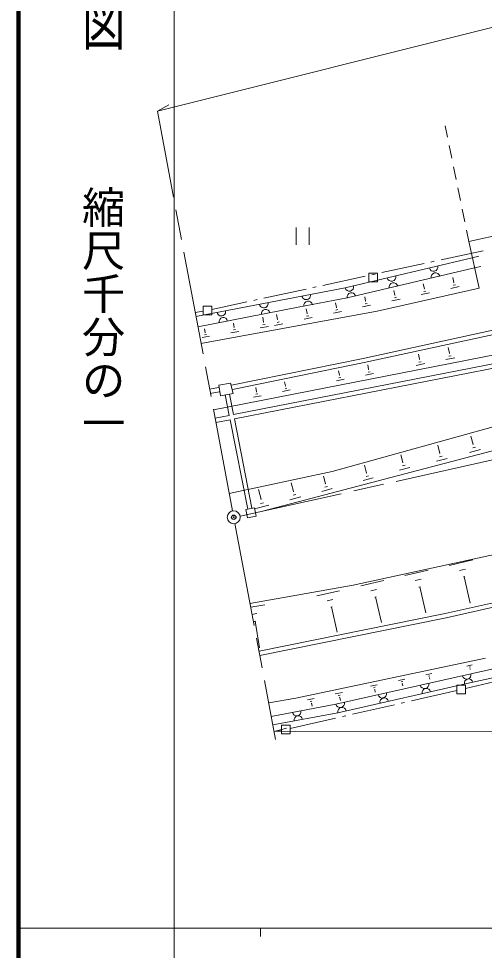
# Model space of a CAD drawing. Units: millimetres, scale not verified. Extents: x 40000 to 680000, y 20000 to 380000.
# Drawn here: x 40000 to 93936, y 202409 to 310354 of the extents above; entities that cross this region are included whole.
import ezdxf
from ezdxf.enums import TextEntityAlignment as Align

# ---------------------------------------------------------------- set-up
doc = ezdxf.new("R2010")
doc.units = ezdxf.units.MM
doc.header["$LTSCALE"] = 1000
doc.header["$PDMODE"] = 32
doc.header["$PDSIZE"] = 500
doc.linetypes.add('CHAIN', pattern=[18.5, 12, -1.5, 3.5, -1.5])
for name, color, linetype, lineweight in [('M-BGD', 7, 'Continuous', 13), ('M-BMK', 2, 'CHAIN', 13), ('M-BMK-ROW', 30, 'Continuous', 13), ('M-BMK-SRVR', 3, 'Continuous', 13), ('M-STR-HTXT', 7, 'Continuous', 13), ('M-TTL', 2, 'Continuous', 140), ('M-TTL-BAND', 7, 'Continuous', 13)]:
    doc.layers.add(name, color=color, linetype=linetype, lineweight=lineweight)
doc.layers.add('M-OTRS', color=6, linetype='Continuous')
doc.styles.add('@ＭＳ ゴシック', font='')
doc.styles.get('@ＭＳ ゴシック').set_extended_font_data('@MS Gothic')

msp = doc.modelspace()

# ---------------------------------------------------------------- linework, layer by layer
at = {"layer": 'M-BGD'}
for p, q in [((89661, 296624), (89392, 297944)), ((90161, 294175), (89861, 295645)), ((90662, 291726), (90362, 293195)), ((91162, 289276), (90862, 290746)), ((91662, 286827), (91362, 288296)), ((72144, 286141), (72144, 284138)), ((73646, 286142), (73646, 284139)), ((92131, 284527), (91862, 285847)), ((92131, 284527), (97017, 285621)), ((93335, 279120), (92131, 284527)), ((93278, 282819), (92543, 282645)), ((77824, 279174), (92543, 282645)), ((78045, 277992), (92803, 281473)), ((93538, 281645), (92803, 281473)), ((86987, 279058), (86866, 279628)), ((90401, 279790), (90280, 280381)), ((90371, 279780), (90441, 279800)), ((60522, 275832), (77824, 279174)), ((93335, 279120), (81520, 276482)), ((83582, 278335), (83462, 278876)), ((86626, 278377), (87588, 278587)), ((86927, 278747), (87167, 278797)), ((86957, 279058), (87017, 279068)), ((90041, 279099), (91022, 279310)), ((90341, 279470), (90591, 279520)), ((72378, 276909), (78045, 277992)), ((76814, 276900), (76703, 277421)), ((80188, 277603), (80078, 278134)), ((80158, 277603), (80218, 277613)), ((83222, 277664), (84173, 277865)), ((83522, 278025), (83753, 278075)), ((83552, 278325), (83612, 278335)), ((60432, 276313), (61373, 276474)), ((60743, 274651), (72378, 276909)), ((81520, 276482), (61114, 272708)), ((73409, 276198), (73299, 276749)), ((76464, 276239), (77395, 276430)), ((76754, 276590), (76984, 276640)), ((76784, 276890), (76834, 276901)), ((79838, 276952), (80769, 277142)), ((80128, 277302), (80368, 277353)), ((68373, 275185), (68273, 275755)), ((69995, 275486), (69865, 276077)), ((69965, 275486), (70025, 275496)), ((73049, 275517), (74010, 275718)), ((73349, 275878), (73590, 275928)), ((73379, 276188), (73439, 276198)), ((61594, 274000), (61524, 274431)), ((64959, 274582), (64878, 275083)), ((64889, 274292), (65119, 274332)), ((64929, 274582), (64989, 274592)), ((67983, 274524), (68944, 274684)), ((68293, 274874), (68533, 274914)), ((68343, 275175), (68403, 275185)), ((69625, 274795), (70606, 275005)), ((69935, 275165), (70175, 275215)), ((95800, 274455), (79910, 270984)), ((61254, 273409), (62115, 273550)), ((61534, 273720), (61745, 273750)), ((61574, 273990), (61624, 274000)), ((64588, 273961), (65510, 274112)), ((95911, 273964), (80011, 270503)), ((89884, 271579), (89753, 272250)), ((95501, 271491), (62559, 265039)), ((79910, 270984), (64651, 267883)), ((86409, 270886), (86299, 271497)), ((89493, 270858), (90525, 271058)), ((89814, 271238), (90074, 271288)), ((89854, 271569), (89924, 271579)), ((80011, 270503), (64751, 267393)), ((95712, 270510), (64883, 264479)), ((95822, 270019), (64983, 263978)), ((76311, 257885), (121116, 270340)), ((80532, 269712), (80431, 270243)), ((86029, 270185), (87030, 270386)), ((86349, 270556), (86600, 270606)), ((86379, 270876), (86449, 270886)), ((77147, 269040), (77057, 269531)), ((77087, 268740), (77318, 268790)), ((77117, 269030), (77177, 269040)), ((80171, 269051), (81113, 269242)), ((80472, 269402), (80702, 269452)), ((80502, 269702), (80562, 269712)), ((64541, 268114), (63179, 267883)), ((63179, 267883), (63360, 266641)), ((64852, 266932), (64541, 268114)), ((70910, 267796), (70809, 268266)), ((70879, 267786), (70930, 267796)), ((76797, 268409), (77708, 268580)), ((63129, 267612), (62108, 267432)), ((63219, 267122), (62198, 266941)), ((63360, 266641), (64852, 266932)), ((63931, 266751), (64392, 264378)), ((64421, 266852), (64883, 264479)), ((67205, 266492), (68106, 266673)), ((67545, 267133), (67455, 267614)), ((67485, 266833), (67716, 266883)), ((67515, 267123), (67575, 267133)), ((70559, 267165), (71460, 267345)), ((70850, 267505), (71070, 267545)), ((64392, 264378), (62750, 264057)), ((64492, 263888), (62850, 263567)), ((64492, 263888), (66529, 253535)), ((64983, 263978), (67020, 253625)), ((101043, 261890), (68411, 253324)), ((92642, 261026), (92381, 261997)), ((88797, 259983), (88546, 260954)), ((92231, 260104), (93473, 260445)), ((92592, 260615), (92902, 260695)), ((92602, 261016), (92682, 261036)), ((84512, 258929), (84271, 259831)), ((88377, 259081), (89618, 259402)), ((88737, 259572), (89047, 259652)), ((88757, 259973), (88837, 259993)), ((80296, 257706), (80056, 258607)), ((84101, 258058), (85303, 258369)), ((84462, 258529), (84752, 258609)), ((84471, 258919), (84552, 258939)), ((76311, 257885), (64386, 255356)), ((75520, 256472), (75290, 257363)), ((79886, 256835), (81078, 257146)), ((80236, 257315), (80537, 257386)), ((80256, 257696), (80336, 257716)), ((71846, 255570), (71575, 256591)), ((75110, 255581), (76322, 255902)), ((75471, 256072), (75771, 256142)), ((75490, 256462), (75560, 256482)), ((68071, 254657), (67770, 255798)), ((71396, 254618), (72697, 254959)), ((71786, 255139), (72106, 255219)), ((71806, 255560), (71886, 255580)), ((67300, 253685), (66319, 253495)), ((67491, 252704), (67300, 253685)), ((67321, 253565), (68993, 253996)), ((68001, 254186), (68352, 254276)), ((68031, 254637), (68111, 254667)), ((66319, 253495), (66510, 252503)), ((66510, 252503), (67491, 252704)), ((111020, 251761), (78730, 244718)), ((89864, 247016), (92587, 247648)), ((84727, 245822), (87421, 246444)), ((89415, 241438), (112675, 246685)), ((89526, 240947), (112785, 246194)), ((91076, 246435), (91756, 246586)), ((79621, 244638), (82284, 245260)), ((85919, 245252), (86600, 245402)), ((91516, 245674), (91687, 245715)), ((91607, 245695), (92309, 242641)), ((78730, 244718), (66794, 242600)), ((74554, 243464), (77178, 244076)), ((80803, 244078), (81464, 244228)), ((86360, 244501), (86530, 244541)), ((86450, 244521), (87142, 241517)), ((75716, 242904), (76377, 243055)), ((81234, 243337), (81404, 243377)), ((81324, 243357), (82006, 240393)), ((66875, 242170), (68497, 242441)), ((76147, 242173), (76307, 242213)), ((76227, 242193), (76899, 239280)), ((67025, 241338), (67596, 241429)), ((89415, 241438), (67838, 237063)), ((89516, 240947), (67928, 236572)), ((67296, 240517), (67476, 240548)), ((67386, 240538), (67908, 237454)), ((94084, 236253), (72096, 231637)), ((76743, 230928), (98099, 235724)), ((91891, 235331), (92512, 235481)), ((87155, 234327), (87836, 234468)), ((92172, 235201), (92322, 235241)), ((92272, 235030), (92312, 235040)), ((92292, 235030), (92312, 234940)), ((92603, 233468), (98320, 234753)), ((76963, 229947), (92603, 233468)), ((80747, 233013), (81528, 233173)), ((83981, 233675), (84712, 233826)), ((84302, 233515), (84482, 233545)), ((84412, 233305), (84462, 233315)), ((84432, 233305), (84482, 233075)), ((87456, 234177), (87626, 234207)), ((87566, 233977), (87606, 233987)), ((87586, 233987), (87616, 233827)), ((76662, 232120), (77493, 232301)), ((81088, 232843), (81288, 232883)), ((81208, 232613), (81258, 232623)), ((81238, 232623), (81298, 232322)), ((72096, 231637), (68962, 231105)), ((73438, 231418), (74209, 231588)), ((73779, 231248), (73969, 231288)), ((73899, 231027), (73949, 231037)), ((73929, 231037), (73999, 230717)), ((77023, 231940), (77233, 231990)), ((77163, 231710), (77213, 231730)), ((77183, 231720), (77263, 231359)), ((69263, 229513), (76743, 230928)), ((69444, 228532), (76963, 229947))]:
    msp.add_line(p, q, dxfattribs=at)
for centre, start, end in [((88057, 281581), 193.27445, 13.27445), ((88278, 280400), 13.27061, 193.27061), ((83181, 280438), 193.27445, 13.27445), ((83412, 279256), 13.27061, 193.27061), ((78305, 279284), 193.27445, 13.27445), ((78536, 278103), 13.27061, 193.27061), ((68392, 277348), 190.91602, 10.91602), ((73308, 278301), 190.91602, 10.91602), ((73529, 277119), 10.832, 190.832), ((63476, 276404), 190.91602, 10.91602), ((68613, 276176), 10.95701, 190.95701), ((63697, 275223), 10.95701, 190.95701), ((91892, 234329), 192.6773, 12.6773), ((87006, 233236), 192.6773, 12.6773), ((92112, 233358), 12.69432, 192.69432), ((82119, 232132), 192.6773, 12.6773), ((87226, 232255), 12.69432, 192.69432), ((77233, 231029), 192.6773, 12.6773), ((82340, 231161), 12.69432, 192.69432), ((72207, 230075), 190.63693, 10.63693), ((77454, 230058), 12.69432, 192.69432), ((72398, 229084), 10.64168, 190.64168)]:
    msp.add_arc(centre, 501, start, end, dxfattribs=at)
at = {"layer": 'M-BMK'}
for p, q in [((64772, 253321), (56076, 299623)), ((65648, 252709), (126555, 266277)), ((65045, 251844), (69765, 226840))]:
    msp.add_line(p, q, dxfattribs=at)
at = {"layer": 'M-BMK-ROW'}
for p, q in [((88922, 282410), (93809, 283467)), ((82080, 280929), (86967, 281987)), ((87749, 282156), (88140, 282240)), ((80567, 280867), (81568, 280868)), ((80568, 279866), (80567, 280867)), ((80907, 280675), (81298, 280760)), ((81568, 280868), (81569, 279866)), ((75239, 279448), (80126, 280506)), ((81569, 279866), (80568, 279866)), ((68397, 277968), (73284, 279025)), ((74066, 279194), (74457, 279279)), ((62374, 276664), (66442, 277545)), ((67224, 277714), (67615, 277798)), ((61373, 277054), (62374, 277055)), ((61373, 276053), (61373, 277054)), ((62374, 277055), (62375, 276053)), ((62375, 276053), (61373, 276053)), ((96818, 233963), (91752, 232747)), ((90751, 232516), (85486, 231315)), ((90751, 233127), (91752, 233128)), ((90751, 232126), (90751, 233127)), ((91752, 232126), (90751, 232126)), ((91752, 233128), (91752, 232126)), ((84706, 231137), (84316, 231048)), ((83536, 230870), (78661, 229758)), ((76711, 229314), (71447, 228112)), ((77881, 229580), (77491, 229491)), ((70445, 227912), (69584, 227761)), ((70446, 227501), (70445, 228503)), ((70445, 228503), (71446, 228503)), ((71446, 228503), (71447, 227502)), ((71447, 227502), (70446, 227501))]:
    msp.add_line(p, q, dxfattribs=at)
at = {"layer": 'M-BMK-SRVR'}
msp.add_circle((64908, 252583), 751, dxfattribs=at)
at = {"layer": 'M-OTRS'}
msp.add_point((64908, 252583), dxfattribs=at)
at = {"layer": 'M-STR-HTXT'}
for p, q in [((56076, 299623), (207795, 337717)), ((56076, 299623), (57388, 300354)), ((69584, 227761), (71036, 228152)), ((69584, 227761), (159516, 227869))]:
    msp.add_line(p, q, dxfattribs=at)
at = {"layer": 'M-TTL'}
msp.add_line((40000, 380000), (40000, 20000), dxfattribs=at)
at = {"layer": 'M-TTL-BAND'}
for p, q in [((58000, 370000), (58000, 20000)), ((40000, 205000), (579000, 205000)), ((68000, 205000), (68000, 204000))]:
    msp.add_line(p, q, dxfattribs=at)

# ---------------------------------------------------------------- texts
at = {"layer": 'M-TTL-BAND', "style": '@ＭＳ ゴシック', "width": 1.4}
msp.add_text('平  面  図', height=3666, rotation=270, dxfattribs=at).set_placement((49777, 306475), align=Align.MIDDLE_RIGHT)
at = {"layer": 'M-TTL-BAND', "style": '@ＭＳ ゴシック'}
msp.add_text('縮尺千分の一', height=3666, rotation=270, dxfattribs=at).set_placement((49777, 261030), align=Align.MIDDLE_RIGHT)

doc.saveas('drawing.dxf')
